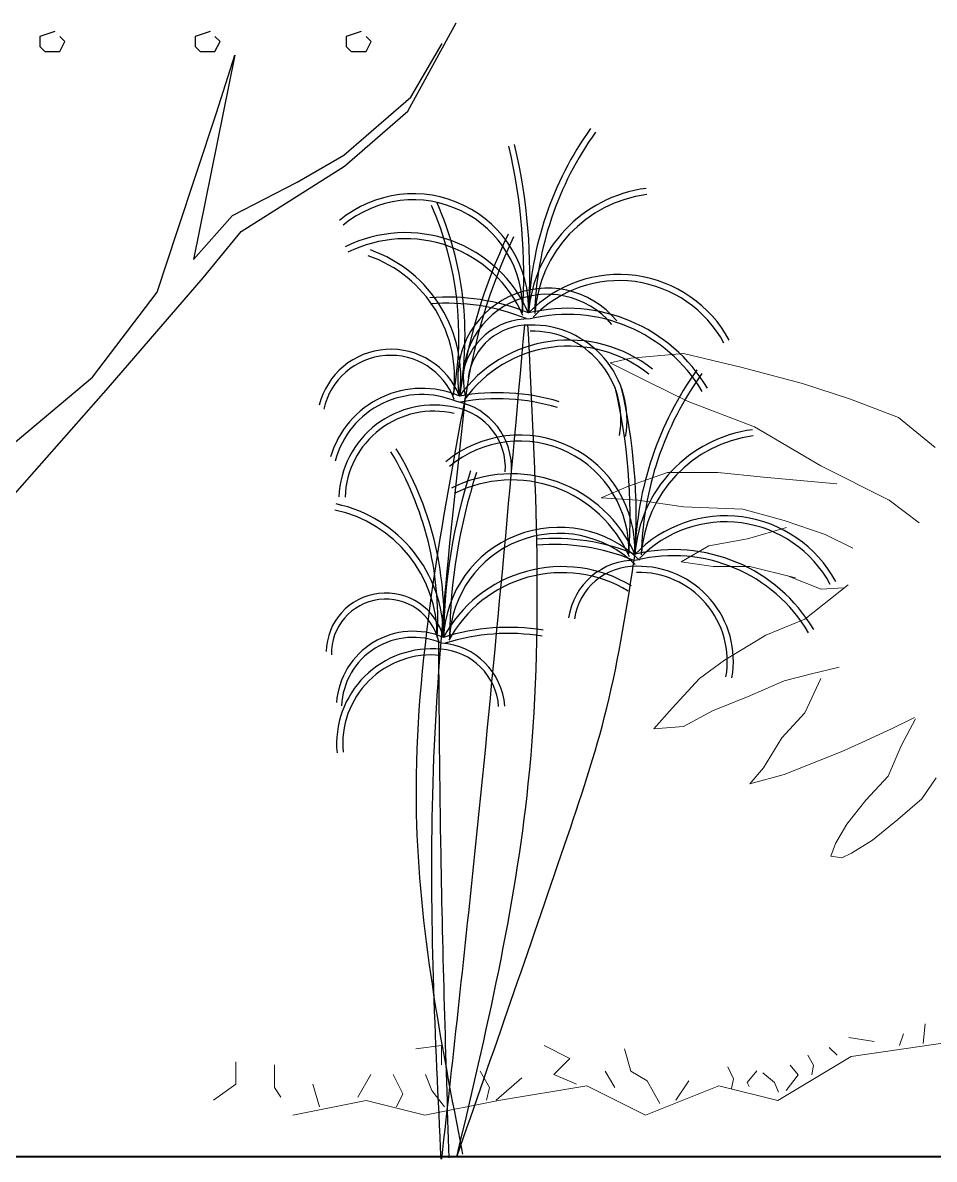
# Model space of a CAD drawing. Header units: metres. Extents: x 2330 to 2661, y 695 to 924.
# Drawn here: x 2615.789 to 2616.987, y 786.452 to 787.946 of the extents above; entities that cross this region are included whole.
import ezdxf

# ---------------------------------------------------------------- set-up
doc = ezdxf.new("R2010")
doc.units = ezdxf.units.M
doc.header["$LTSCALE"] = 20
doc.layers.add('Aux3', color=7, linetype='Continuous', true_color=0xa85400)
doc.layers.add('Columns', color=30, linetype='Continuous', lineweight=40)
doc.layers.add('Green', color=116, linetype='Continuous', lineweight=5)
doc.layers.add('Tree and Others', color=74, linetype='Continuous')

msp = doc.modelspace()

# ---------------------------------------------------------------- linework, layer by layer
for p, q in [((2616.2947, 787.8294), (2616.3584, 787.9458)), ((2615.8309, 787.9341), (2615.8113, 787.9276)), ((2615.8113, 787.9276), (2615.8113, 787.9146)), ((2615.8439, 787.9211), (2615.8374, 787.9276)), ((2616.0349, 787.9341), (2616.0154, 787.9276)), ((2616.0154, 787.9276), (2616.0154, 787.9146)), ((2616.048, 787.9211), (2616.0414, 787.9276)), ((2616.2335, 787.9341), (2616.2139, 787.9276)), ((2616.2139, 787.9276), (2616.2139, 787.9146)), ((2616.2465, 787.9211), (2616.24, 787.9276)), ((2615.8113, 787.9146), (2615.8178, 787.908)), ((2615.8374, 787.908), (2615.8439, 787.9211)), ((2616.0154, 787.9146), (2616.0219, 787.908)), ((2616.0414, 787.908), (2616.048, 787.9211)), ((2616.2139, 787.9146), (2616.2204, 787.908)), ((2616.24, 787.908), (2616.2465, 787.9211)), ((2616.2988, 787.8479), (2616.3401, 787.9187)), ((2615.8178, 787.908), (2615.8309, 787.908)), ((2615.8309, 787.908), (2615.8374, 787.908)), ((2616.0676, 787.9033), (2616.0133, 787.6345)), ((2616.0219, 787.908), (2616.0349, 787.908)), ((2616.0349, 787.908), (2616.0414, 787.908)), ((2616.0434, 787.8273), (2616.0676, 787.9033)), ((2616.2204, 787.908), (2616.2335, 787.908)), ((2616.2335, 787.908), (2616.24, 787.908)), ((2616.2107, 787.7719), (2616.2988, 787.8479)), ((2615.9915, 787.6715), (2616.0434, 787.8273)), ((2616.2116, 787.7573), (2616.2947, 787.8294)), ((2616.1496, 787.7363), (2616.2107, 787.7719)), ((2616.0758, 787.6714), (2616.2116, 787.7573)), ((2616.0643, 787.6924), (2616.1496, 787.7363)), ((2616.0133, 787.6345), (2616.0643, 787.6924)), ((2615.9656, 787.5917), (2615.9915, 787.6715)), ((2616.026, 787.6104), (2616.0758, 787.6714)), ((2615.9013, 787.4662), (2616.026, 787.6104)), ((2615.8803, 787.4801), (2615.9656, 787.5917)), ((2615.7627, 787.3807), (2615.8803, 787.4801)), ((2615.7156, 787.2555), (2615.9013, 787.4662))]:
    msp.add_line(p, q)
at = {"layer": 'Aux3'}
for points, knots in [([(2616.3395, 786.4519), (2616.3548, 786.59), (2616.3952, 786.955), (2616.4281, 787.3208), (2616.4485, 787.5483)], [1.099283, 1.099283, 1.099283, 1.099283, 104.727292, 275.084321, 275.084321, 275.084321, 275.084321]), ([(2616.3673, 786.4584), (2616.3381, 786.6074), (2616.2746, 786.9385), (2616.3365, 787.2708), (2616.3706, 787.4536)], [2.676995, 2.676995, 2.676995, 2.676995, 114.938305, 252.152892, 252.152892, 252.152892, 252.152892]), ([(2616.3387, 786.4518), (2616.3309, 786.6114), (2616.3148, 786.9462), (2616.3514, 787.2793), (2616.3706, 787.4536)], [1.297472, 1.297472, 1.297472, 1.297472, 120.336436, 250.901241, 250.901241, 250.901241, 250.901241]), ([(2616.3491, 786.4535), (2616.3449, 786.5865), (2616.3379, 786.8129), (2616.3361, 787.0393), (2616.3354, 787.1327)], [3.323246, 3.323246, 3.323246, 3.323246, 102.593655, 172.266242, 172.266242, 172.266242, 172.266242])]:
    msp.add_open_spline(points, degree=3, knots=knots, dxfattribs=at)
for points in [[(2616.3592, 786.4549), (2616.4532, 786.9455), (2616.4527, 787.5492)], [(2616.3592, 786.4549), (2616.5008, 786.8648), (2616.5564, 787.0454), (2616.5934, 787.2471)]]:
    msp.add_spline(points, degree=3, dxfattribs=at)
at = {"layer": 'Columns'}
msp.add_line((2613.766, 786.4555), (2618.7701, 786.4555), dxfattribs=at)
at = {"layer": 'Green'}
for p, q in [((2616.6571, 787.5109), (2616.588, 787.5049)), ((2616.7323, 787.4929), (2616.6571, 787.5109)), ((2616.588, 787.5049), (2616.5609, 787.4989)), ((2616.5609, 787.4989), (2616.609, 787.4748)), ((2616.8134, 787.4718), (2616.7323, 787.4929)), ((2616.609, 787.4748), (2616.6631, 787.4478)), ((2616.8765, 787.4508), (2616.8134, 787.4718)), ((2616.9397, 787.4267), (2616.8765, 787.4508)), ((2616.6631, 787.4478), (2616.7503, 787.4147)), ((2616.9878, 787.3876), (2616.9397, 787.4267)), ((2616.7503, 787.4147), (2616.8375, 787.3635)), ((2616.8375, 787.3635), (2616.9276, 787.3184)), ((2616.6361, 787.3545), (2616.585, 787.3365)), ((2616.7022, 787.3545), (2616.6361, 787.3545)), ((2616.7623, 787.3485), (2616.7022, 787.3545)), ((2616.8585, 787.3395), (2616.7623, 787.3485)), ((2616.585, 787.3365), (2616.5489, 787.3214)), ((2616.5489, 787.3214), (2616.597, 787.3184)), ((2616.597, 787.3184), (2616.6571, 787.3094)), ((2616.9276, 787.3184), (2616.9667, 787.2883)), ((2616.6571, 787.3094), (2616.7353, 787.3064)), ((2616.7353, 787.3064), (2616.7894, 787.2913)), ((2616.7894, 787.2913), (2616.8435, 787.2733)), ((2616.7924, 787.2823), (2616.7413, 787.2673)), ((2616.8435, 787.2733), (2616.8795, 787.2552)), ((2616.6902, 787.2583), (2616.6541, 787.2372)), ((2616.7413, 787.2673), (2616.6902, 787.2583)), ((2616.6541, 787.2372), (2616.6962, 787.2312)), ((2616.6962, 787.2312), (2616.7443, 787.2312)), ((2616.7443, 787.2312), (2616.8044, 787.2161)), ((2616.8381, 787.2011), (2616.7961, 787.2179)), ((2616.8735, 787.2071), (2616.8164, 787.162)), ((2616.8675, 787.2032), (2616.8381, 787.2011)), ((2616.8164, 787.162), (2616.7653, 787.1409)), ((2616.7653, 787.1409), (2616.7112, 787.1079)), ((2616.7112, 787.1079), (2616.6782, 787.0838)), ((2616.8254, 787.0898), (2616.8615, 787.0988)), ((2616.6782, 787.0838), (2616.6421, 787.0447)), ((2616.7413, 787.0597), (2616.7894, 787.0808)), ((2616.7894, 787.0808), (2616.8254, 787.0898)), ((2616.8375, 787.0838), (2616.8164, 787.0387)), ((2616.6962, 787.0417), (2616.7413, 787.0597)), ((2616.6421, 787.0447), (2616.618, 787.0176)), ((2616.6571, 787.0206), (2616.6962, 787.0417)), ((2616.8164, 787.0387), (2616.7864, 787.0056)), ((2616.9306, 787.0176), (2616.9607, 787.0327)), ((2616.9431, 786.9952), (2616.962, 787.0309)), ((2616.618, 787.0176), (2616.6571, 787.0206)), ((2616.8916, 786.9996), (2616.9306, 787.0176)), ((2616.7864, 787.0056), (2616.7623, 786.9665)), ((2616.8345, 786.9755), (2616.8645, 786.9875)), ((2616.8645, 786.9875), (2616.8916, 786.9996)), ((2616.9263, 786.9552), (2616.9431, 786.9952)), ((2616.7894, 786.9575), (2616.8345, 786.9755)), ((2616.7623, 786.9665), (2616.7443, 786.9454)), ((2616.7443, 786.9454), (2616.7894, 786.9575)), ((2616.8969, 786.9237), (2616.9263, 786.9552)), ((2616.9893, 786.9531), (2616.9704, 786.9258)), ((2616.8717, 786.8922), (2616.8969, 786.9237)), ((2616.9704, 786.9258), (2616.9389, 786.8985)), ((2616.9389, 786.8985), (2616.9053, 786.8712)), ((2616.857, 786.867), (2616.8717, 786.8922)), ((2616.8507, 786.8502), (2616.857, 786.867)), ((2616.9053, 786.8712), (2616.878, 786.8544)), ((2616.878, 786.8544), (2616.8654, 786.8481)), ((2616.8654, 786.8481), (2616.8507, 786.8502)), ((2616.9745, 786.6297), (2616.9719, 786.604)), ((2616.9462, 786.6168), (2616.9411, 786.6014)), ((2616.339, 786.6012), (2616.3052, 786.597)), ((2616.339, 786.5758), (2616.339, 786.6012)), ((2616.5079, 786.5843), (2616.4741, 786.6012)), ((2616.8487, 786.5988), (2616.8589, 786.5886)), ((2616.8743, 786.6117), (2616.9077, 786.6065)), ((2617.0128, 786.6064), (2616.8776, 786.5871)), ((2616.4868, 786.5632), (2616.5079, 786.5843)), ((2616.5881, 786.5674), (2616.5796, 786.597)), ((2616.8776, 786.5871), (2616.781, 786.5291)), ((2616.8204, 786.5886), (2616.8281, 786.5757)), ((2616.0688, 786.5801), (2616.0688, 786.5505)), ((2616.1195, 786.5758), (2616.1195, 786.5463)), ((2616.7152, 786.5732), (2616.7229, 786.5577)), ((2616.7537, 786.568), (2616.7409, 786.5526)), ((2616.7973, 786.5757), (2616.8076, 786.5629)), ((2616.8281, 786.5757), (2616.8256, 786.5629)), ((2616.2461, 786.5632), (2616.2293, 786.5336)), ((2616.2757, 786.5632), (2616.2884, 786.5378)), ((2616.3179, 786.5632), (2616.3264, 786.542)), ((2616.3897, 786.5674), (2616.4023, 786.5463)), ((2616.4446, 786.5589), (2616.4108, 786.5294)), ((2616.5163, 786.5505), (2616.4868, 786.5632)), ((2616.5543, 786.5674), (2616.567, 786.5463)), ((2616.6092, 786.5547), (2616.5881, 786.5674)), ((2616.6261, 786.5251), (2616.6092, 786.5547)), ((2616.6641, 786.5547), (2616.6472, 786.5294)), ((2616.7229, 786.5577), (2616.7203, 786.5449)), ((2616.7614, 786.5655), (2616.7768, 786.5526)), ((2616.8076, 786.5629), (2616.7922, 786.5423)), ((2616.0688, 786.5505), (2616.0393, 786.5294)), ((2616.1195, 786.5463), (2616.1279, 786.5336)), ((2616.1702, 786.5505), (2616.1786, 786.5209)), ((2616.3264, 786.542), (2616.3432, 786.5209)), ((2616.4023, 786.5463), (2616.3981, 786.5294)), ((2616.5299, 786.5485), (2616.414, 786.5291)), ((2616.6071, 786.5098), (2616.5299, 786.5485)), ((2616.7037, 786.5485), (2616.6071, 786.5098)), ((2616.781, 786.5291), (2616.7037, 786.5485)), ((2616.7409, 786.5526), (2616.7434, 786.5475)), ((2616.7768, 786.5526), (2616.7819, 786.5398)), ((2616.2401, 786.5291), (2616.1435, 786.5098)), ((2616.3174, 786.5098), (2616.2401, 786.5291)), ((2616.2884, 786.5378), (2616.2799, 786.5209)), ((2616.414, 786.5291), (2616.3174, 786.5098))]:
    msp.add_line(p, q, dxfattribs=at)
at = {"layer": 'Tree and Others'}
for centre, radius, start, end in [((2616.8888, 787.553), 0.4354, 144.3494, 178.5056), ((2616.8888, 787.553), 0.4273, 144.3494, 178.5056), ((2615.7107, 787.6141), 0.7365, 356.1682, 13.3201), ((2615.7107, 787.6141), 0.7445, 356.1682, 13.3201), ((2616.302, 787.5693), 0.1517, 358.1159, 129.7907), ((2616.6312, 787.5515), 0.1781, 97.4963, 175.876), ((2616.6312, 787.5515), 0.17, 97.4963, 175.876), ((2616.302, 787.5693), 0.1437, 358.1159, 129.7907), ((2615.9346, 787.534), 0.4273, 349.5467, 23.7028), ((2615.9346, 787.534), 0.4354, 349.5467, 23.7028), ((2616.2916, 787.493), 0.1769, 23.7519, 116.5433), ((2616.2916, 787.493), 0.1689, 23.7519, 116.5433), ((2617.0998, 787.3499), 0.7445, 154.7322, 171.8841), ((2617.0998, 787.3499), 0.7365, 154.7322, 171.8841), ((2616.1863, 787.4793), 0.1781, 352.1763, 70.556), ((2616.1863, 787.4793), 0.17, 352.1763, 70.556), ((2616.5724, 787.4501), 0.1648, 28.4383, 136.1292), ((2616.5724, 787.4501), 0.1568, 28.4383, 136.1292), ((2616.347, 787.3024), 0.2827, 67.8663, 94.6996), ((2616.4783, 787.4789), 0.118, 39.5336, 191.6597), ((2616.4781, 787.4785), 0.1104, 39.7429, 193.0114), ((2616.347, 787.3024), 0.2747, 67.8663, 94.6996), ((2616.5044, 787.3566), 0.2138, 30.5407, 103.7527), ((2616.4541, 787.4676), 0.0889, 89.092, 171.5732), ((2616.5044, 787.3566), 0.2058, 30.5407, 103.7527), ((2616.4541, 787.4676), 0.0809, 89.092, 171.5732), ((2616.458, 787.4236), 0.1249, 350.043, 91.2341), ((2616.458, 787.4236), 0.1169, 350.043, 91.2341), ((2616.5064, 787.3518), 0.1769, 51.5089, 144.3004), ((2616.2724, 787.4197), 0.0969, 21.3586, 166.1096), ((2616.5064, 787.3518), 0.1689, 51.5089, 144.3004), ((2616.2721, 787.419), 0.0896, 20.7492, 167.9187), ((2617.0286, 787.2358), 0.4354, 144.3494, 178.5056), ((2617.0286, 787.2358), 0.4273, 144.3494, 178.5056), ((2616.3134, 787.3402), 0.125, 66.7643, 163.7695), ((2615.8505, 787.2969), 0.7365, 356.1682, 13.3201), ((2615.8505, 787.2969), 0.7445, 356.1682, 13.3201), ((2616.3131, 787.3393), 0.1178, 66.9928, 165.0728), ((2616.4127, 787.1768), 0.2827, 73.3527, 100.186), ((2616.4127, 787.1768), 0.2747, 73.3527, 100.186), ((2616.3292, 787.3183), 0.1249, 76.8182, 178.0093), ((2616.3292, 787.3183), 0.1169, 76.8182, 178.0093), ((2616.3422, 787.3605), 0.0809, 356.4791, 78.9603), ((2616.3422, 787.3605), 0.0889, 356.4791, 78.9603), ((2616.771, 787.2343), 0.1781, 97.4963, 175.876), ((2616.4417, 787.2521), 0.1517, 358.1159, 129.7907), ((2616.4417, 787.2521), 0.1437, 358.1159, 129.7907), ((2616.771, 787.2343), 0.17, 97.4963, 175.876), ((2615.9069, 787.1608), 0.4273, 356.9772, 31.1333), ((2615.9069, 787.1608), 0.4354, 356.9772, 31.1333), ((2617.0861, 787.1289), 0.7445, 162.1627, 179.3146), ((2617.0861, 787.1289), 0.7365, 162.1627, 179.3146), ((2616.4314, 787.1759), 0.1769, 23.7519, 116.5433), ((2616.4314, 787.1759), 0.1689, 23.7519, 116.5433), ((2616.1635, 787.139), 0.17, 359.6067, 77.9864), ((2616.1635, 787.139), 0.1781, 359.6067, 77.9864), ((2616.7122, 787.1329), 0.1648, 28.4383, 136.1292), ((2616.7122, 787.1329), 0.1568, 28.4383, 136.1292), ((2616.4932, 787.1308), 0.1517, 45.692, 177.3668), ((2616.4932, 787.1308), 0.1437, 45.692, 177.3668), ((2616.4868, 786.9852), 0.2827, 67.8663, 94.6996), ((2616.4868, 786.9852), 0.2747, 67.8663, 94.6996), ((2616.6442, 787.0394), 0.2138, 30.5407, 103.7527), ((2616.6442, 787.0394), 0.2058, 30.5407, 103.7527), ((2616.4974, 787.054), 0.1769, 58.9394, 151.7309), ((2616.5939, 787.1504), 0.0889, 89.092, 171.5732), ((2616.5939, 787.1504), 0.0809, 89.092, 171.5732), ((2616.5978, 787.1064), 0.1249, 350.043, 91.2341), ((2616.4974, 787.054), 0.1689, 58.9394, 151.7309), ((2616.5978, 787.1064), 0.1169, 350.043, 91.2341), ((2616.2659, 787.1179), 0.0783, 14.7175, 179.0606), ((2616.2658, 787.1167), 0.0714, 12.9347, 181.5176), ((2616.4272, 786.8683), 0.2827, 80.7831, 107.6164), ((2616.302, 787.0447), 0.1012, 66.9601, 175.6063), ((2616.3019, 787.0435), 0.0944, 66.813, 177.3416), ((2616.4272, 786.8683), 0.2747, 80.7831, 107.6164), ((2616.3261, 786.9979), 0.1249, 84.2486, 185.4397), ((2616.3335, 787.0414), 0.0809, 3.9095, 86.3908), ((2616.3335, 787.0414), 0.0889, 3.9095, 86.3908), ((2616.3261, 786.9979), 0.1169, 84.2486, 185.4397)]:
    msp.add_arc(centre, radius, start, end, dxfattribs=at)

doc.saveas('drawing.dxf')
